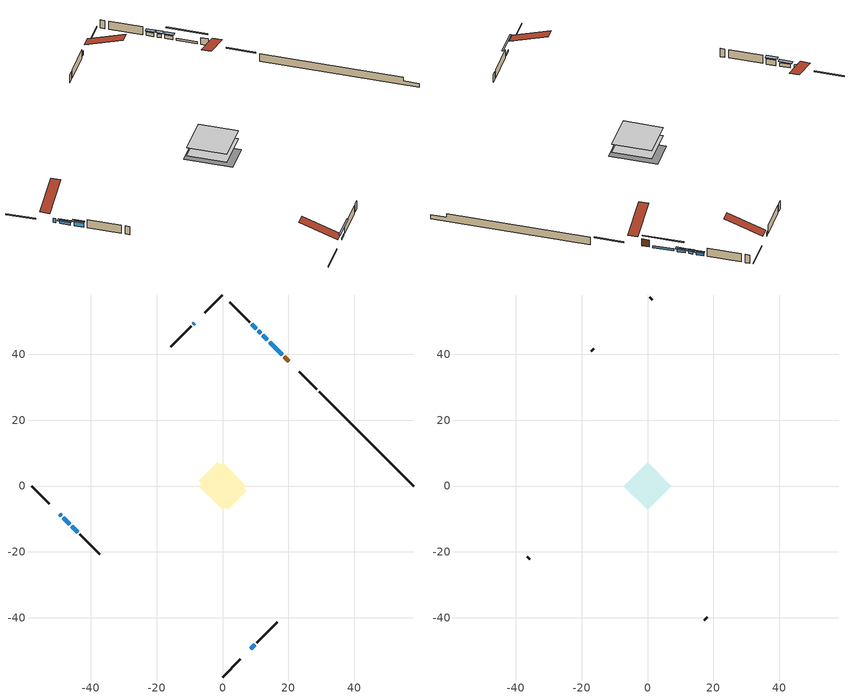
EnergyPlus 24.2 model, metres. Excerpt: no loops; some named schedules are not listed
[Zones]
conditioned space
 floor adiabatic (AdiabaticFloorConstruction): -7.22,0 0,7.22 7.22,0 0,-7.22 z0.5
 floor foundation (Slab1 construction): -7.18,1.66 -1.66,7.18 7.18,-1.66 1.66,-7.18 z-1.69
 wall outside (RimJoist1 construction): 0,-58.05 5.38,-52.67 / -58.05,0 -52.67,-5.38 / 0,58.05 -5.38,52.67 / 28.69,29.37 23.31,34.75 z0.5:0.8
 wall outside (AdiabaticWallConstruction 1): 20.14,37.92 18.75,39.3 z0.5:2.53
 wall outside (AdiabaticWallConstruction): -49.5,-8.55 -49.07,-8.98 / -8.55,49.5 -8.88,49.18 z0.5:1.72; 18.1,39.96 14.33,43.73 / 8.55,-49.5 9.81,-48.25 z0.5:1.11; 13.67,44.38 12.27,45.78 / 10.24,47.82 8.94,49.11 z0.5:1.54; 11.61,46.44 10.89,47.16 / -48.42,-9.64 -46.44,-11.61 z0.5:1.57; -45.78,-12.27 -44.06,-13.99 z0.5:2.1
 wall outside (Wall1 construction): 10.46,-47.59 16.61,-41.45 / -43.4,-14.65 -37.26,-20.79 / -9.53,48.52 -15.67,42.38 / 8.29,49.77 2.14,55.91 z0.5:2.94
 wall foundation (FoundationWall1 construction): 29.34,28.71,-1.69 29.34,28.71,0.5 55.18,2.87,0.5 55.18,2.87,-0.57 58.05,0,-0.57 58.05,0,-1.69
 window (WindowConstruction 5): -49.5,-8.55 -49.07,-8.98 z0.5:1.72
 window (WindowConstruction 7): 18.1,39.96 14.33,43.73 z0.5:1.11
 window (WindowConstruction 8): 8.55,-49.5 9.81,-48.25 z0.5:1.11
 window (WindowConstruction 6): -8.55,49.5 -8.87,49.18 z0.5:1.72
 window (WindowConstruction): 13.67,44.38 12.27,45.78 z0.5:1.54
 window (WindowConstruction 1): 11.61,46.44 10.89,47.16 z0.5:1.57
 window (WindowConstruction 2): 10.24,47.82 8.94,49.11 z0.5:1.54
 window (WindowConstruction 3): -48.41,-9.64 -46.44,-11.61 z0.5:1.57
 window (WindowConstruction 4): -45.78,-12.27 -44.06,-13.99 z0.5:2.1
 door (Door): 20.14,37.92 18.75,39.3 z0.5:2.53
 ceiling adiabatic (AdiabaticFloorConstruction): 0,-7.22 7.22,0 0,7.22 -7.22,0 z0.5
attic - vented
 floor to conditioned space (Floor1 construction Reversed): -7.22,0 0,7.22 7.22,0 0,-7.22 z2.94
 wall outside (Wall2 construction): 17.26,-40.79 18.09,-39.96 / -36.6,-21.45 -35.77,-22.28 / -16.33,41.72 -17.16,40.89 / 1.49,56.57 0.66,57.4 z0.5:2.94
 roof outside (Roof1 construction): 7.89,-50.16,2.94 0.86,-43.12,6.26 -1,-44.98,6.26 6.04,-52.01,2.94; -50.16,-7.89,2.94 -43.12,-0.86,6.26 -44.98,1,6.26 -52.01,-6.04,2.94; -7.89,50.16,2.94 -0.86,43.12,6.26 1,44.98,6.26 -6.04,52.01,2.94; 20.79,37.26,2.94 13.76,30.22,6.26 15.61,28.37,6.26 22.65,35.41,2.94
shading: 12.46,45.59 19.96,38.09 20.25,38.38 12.75,45.88 z3.75; 11.67,-46.38 6.68,-51.37 6.98,-51.66 11.96,-46.67 z3.75; 12.06,46 13.88,44.17 14.53,44.82 12.7,46.64 z1.84; 10.68,47.37 11.82,46.23 12.47,46.87 11.33,48.01 z1.87; 8.73,49.32 10.45,47.6 11.09,48.25 9.38,49.96 z1.84; -46.23,-11.82 -48.63,-9.43 -49.27,-10.07 -46.87,-12.47 z1.87; -43.85,-14.21 -45.99,-12.06 -46.64,-12.7 -44.49,-14.85 z2.4
[Building]
Building 1: Terrain=Suburbs
[Site:Location]
Quebec Intl AP_QC: Latitude {deg}=46.8; Longitude {deg}=-71.38; Time Zone {hr}=-5; Elevation {m}=74; Keep Site Location Information=Yes
[Site:GroundTemperature:Shallow]
0.0108218, -2.24938, -2.43038, -1.3578, 2.94801, 7.23376, 10.9493, 13.303, 13.5029, 11.5886, 7.96783, 3.81355
[Site:WaterMainsTemperature]
Calculation Method=Schedule; Temperature Schedule=mains temperature schedule
[Material] Roughness=Rough; Thermal Absorptance=0.9
Name | Thickness {m} | Conductivity {W/m-K} | Density {kg/m3} | Specific Heat {J/kg-K} | Solar Absorptance | Visible Absorptance
asphalt or fiberglass shingles | 0.00635 | 0.162714 | 1121.4 | 1465.45 | 0.4 | 0.4
ceiling loosefill ins | 0.169333 | 0.0480833 | 16.02 | 1046.75 | 0.7 | 0.7
ceiling stud and cavity | 0.1397 | 0.137977 | 65.682 | 1177.47 | 0.7 | 0.7
concrete 4.0 in. | 0.1016 | 1.803125 | 2242.8 | 837.4 | 0.7 | 0.7
concrete 8.0 in. | 0.2032 | 1.803125 | 2242.8 | 837.4 | 0.7 | 0.7
door material | 0.04445 | 0.053851 | 512.64 | 1214.23 | 0.7 | 0.7
exterior vertical ins | 0.0158162 | 0.029427 | 32.04 | 1214.23 | 0.7 | 0.7
floor covering | 0.0127 | 0.0433444 | 54.468 | 1339.84 | 0.6 | 0.6
floor rigid ins; wall rigid ins 1 | 0.512978 | 0.029427 | 32.04 | 1214.23 | 0.7 | 0.7
floor stud and cavity | 0.1397 | 1.75129 | 37.0049 | 1207.88 | 0.7 | 0.7
furniture material conditioned space 1 | 0.1524 | 0.115458 | 640.8 | 1214.23 | 0.6 | 0.6
gypsum board | 0.0127 | 0.160291 | 801 | 837.4 | 0.6 | 0.6
gypsum board 1 | 0.0127 | 0.160291 | 801 | 837.4 | 0.7 | 0.7
osb sheathing 0.5 in. | 0.0127 | 0.115458 | 512.64 | 1214.23 | 0.7 | 0.7
osb sheathing 0.75 in. | 0.01905 | 0.115458 | 512.64 | 1214.23 | 0.7 | 0.7
osb sheathing 2.0 in. | 0.0508 | 0.115458 | 512.64 | 1214.23 | 0.7 | 0.7
rim joist stud and cavity | 0.0508 | 0.433314 | 125.044 | 1163.47 | 0.6 | 0.6
wall rigid ins | 0.051816 | 0.029427 | 32.04 | 1214.23 | 0.7 | 0.7
wall stud and cavity | 0.1397 | 0.0895467 | 139.0536 | 1170.24 | 0.7 | 0.7
wall stud and cavity 1 | 0.0889 | 6.9971 | 50.32683 | 1063.81 | 0.6 | 0.6
wall stud and cavity 2 | 0.0889 | 0.380278 | 52.3479 | 1209.89 | 0.7 | 0.7
wall stud and cavity 3 | 0.0889 | 0.391764 | 83.0341 | 1211.67 | 0.7 | 0.7
wood siding | 0.0254 | 0.102417 | 544.68 | 1172.36 | 0.4 | 0.4
wood siding 1 | 0.00254 | 0.102417 | 544.68 | 1172.36 | 0.4 | 0.4
wood siding 2; wood siding 3; wood siding 4 | 0.0254 | 0.102417 | 544.68 | 1172.36 | 0.7 | 0.7
[WindowMaterial:SimpleGlazingSystem]
Name | U-Factor {W/m2-K} | Solar Heat Gain Coefficient
WindowMaterial | 2.92587 | 0.62
WindowMaterial 1 | 2.93609 | 0.65
WindowMaterial 2 | 2.95937 | 0.56
WindowMaterial 3 | 2.93609 | 0.6
WindowMaterial 4 | 2.89408 | 0.66
WindowMaterial 5 | 2.96789 | 0.62
WindowMaterial 6 | 3.0383 | 0.46
WindowMaterial 7 | 2.99912 | 0.53
WindowMaterial 8 | 5.53378 | 0.72
[Construction]
AdiabaticFloorConstruction: floor stud and cavity, floor rigid ins, osb sheathing 0.75 in., floor covering
AdiabaticWallConstruction: wood siding 3, wall rigid ins 1, wall stud and cavity 2, gypsum board
AdiabaticWallConstruction 1: wood siding 4, wall rigid ins 1, wall stud and cavity 2, gypsum board
Door: door material
Floor1 construction Reversed: gypsum board, ceiling stud and cavity, ceiling loosefill ins
FoundationWall1 construction: concrete 8.0 in., gypsum board 1
furniture construction conditioned space 1: furniture material conditioned space 1
PartitionWallConstruction: gypsum board, wall stud and cavity 3, gypsum board
RimJoist1 construction: wood siding 2, osb sheathing 2.0 in., rim joist stud and cavity
Roof1 construction: asphalt or fiberglass shingles
Slab1 construction: concrete 4.0 in.
Wall1 construction: wood siding, wall rigid ins, osb sheathing 0.5 in., wall stud and cavity, gypsum board
Wall2 construction: wood siding 1, wall stud and cavity 1
WindowConstruction: WindowMaterial
WindowConstruction 1: WindowMaterial 1
WindowConstruction 2: WindowMaterial 2
WindowConstruction 3: WindowMaterial 3
WindowConstruction 4: WindowMaterial 4
WindowConstruction 5: WindowMaterial 5
WindowConstruction 6: WindowMaterial 6
WindowConstruction 7: WindowMaterial 7
WindowConstruction 8: WindowMaterial 8
[Zone] Multiplier=1; Part of Total Floor Area=Yes
Name | Volume {m3}
attic - vented | 56.1888
conditioned space | 488.3
[Space]
Name | Zone | Volume {m3}
attic - vented 1 | attic - vented | 56.1888
conditioned space 1 | conditioned space | 488.3
[ZoneInfiltration:EffectiveLeakageArea]
infil attic - vented 1: Zone or Space=attic - vented 1; Schedule=Always On Discrete; Effective Air Leakage Area {cm2}=3853.29; Stack Coefficient=0.0004002; Wind Coefficient=1.35163e-05
[ZoneMixing]
whole house fan mix: Zone or Space=attic - vented; Schedule=Always On Continuous; Design Flow Rate Calculation Method=Flow/Zone; Design Flow Rate {m3/s}=0; Source Zone or Space=conditioned space
[SurfaceProperty:ExposedFoundationPerimeter]
Slab1: Exposed Perimeter Calculation Method=TotalExposedPerimeter; Total Exposed Perimeter {m}=40.6
[InternalMass] Zone or ZoneList=conditioned space; Space or SpaceList=conditioned space 1
Name | Construction | Surface Area {m2}
furniture mass conditioned space 1 | furniture construction conditioned space 1 | 80.7599
partition wall mass | PartitionWallConstruction | 201.9
[Lights]
interior lighting: Zone or ZoneList or Space or SpaceList=conditioned space 1; Schedule=interior lighting schedule; Design Level Calculation Method=LightingLevel; Lighting Level {W}=343.2; Return Air Fraction=0; Fraction Radiant=0.6; Fraction Visible=0.2; Fraction Replaceable=1
[People]
occupants: Zone or ZoneList or Space or SpaceList=conditioned space 1; Number of People Schedule=occupants schedule; Number of People Calculation Method=People; Number of People=3; Fraction Radiant=0.314171; Sensible Heat Fraction=0.56303; Activity Level Schedule=occupants activity schedule; Carbon Dioxide Generation Rate {m3/s-W}=0; Enable ASHRAE 55 Comfort Warnings=No; Mean Radiant Temperature Calculation Type=EnclosureAveraged
[ElectricEquipment] Zone or ZoneList or Space or SpaceList=conditioned space 1; Design Level Calculation Method=EquipmentLevel
Name | Schedule | Design Level {W} | Fraction Latent | Fraction Radiant | Fraction Lost
clothes dryer | clothes dryer schedule | 140.772 | 0.015 | 0.081 | 0.85
clothes washer | clothes washer schedule | 32.1985 | 0.03 | 0.162 | 0.7
cooking range | cooking range schedule | 215.147 | 0.08 | 0.432 | 0.2
dishwasher | dishwasher schedule | 66.8632 | 0.3 | 0.18 | 0.4
fridge | fridge schedule | 72.9452 | 0 | 0.6 | 0
mech vent bath fan 0 | mech vent bath fan 0 schedule | 50.2 | 0 | 0 | 1
mech vent bath fan 1 | mech vent bath fan 1 schedule | 50.2 | 0 | 0 | 1
mech vent house fan | mech vent house fan schedule | 0 | 0 | 0 | 1
mech vent house fan cfis | mech vent house fan cfis schedule | 0 | 0 | 0 | 0
mech vent range fan 0 | mech vent range fan 0 schedule | 57 | 0 | 0 | 1
misc plug loads | misc plug loads schedule | 494.7 | 0.045 | 0.513 | 0.1
whole house fan | Always On Discrete | 0 | 0 | 0 | 1
[OtherEquipment] Zone or ZoneList or Space or SpaceList=conditioned space 1; Design Level Calculation Method=EquipmentLevel
Name | Fuel Type | Schedule | Design Level {W} | Fraction Latent | Fraction Radiant | Fraction Lost
clothes dryer 1 | Electricity | clothes dryer schedule | 0 | 0.015 | 0.081 | 0.85
cooking range 1 | Electricity | cooking range schedule | 0 | 0.08 | 0.432 | 0.2
general water use latent | None | general water use schedule | 62.594 | 1 | 0 | 0
general water use sensible | None | general water use schedule | -61.6891 | 0 | 0.6 | 0
mech vent house fan latent load | None | Always On Discrete | 0 | 1 | 0 | 0
mech vent house fan sensible load | None | Always On Discrete | 0 | 0 | 0 | 0
water heater energy adjustment1 | Electricity | Always On Discrete | 0.01 | 0 | 0 | 1
[ZoneInfiltration:DesignFlowRate] Zone or ZoneList or Space or SpaceList=conditioned space 1; Schedule=Always On Discrete; Design Flow Rate Calculation Method=Flow/Zone; Design Flow Rate {m3/s}=0
infil flow; natural vent flow; whole house fan flow
[AvailabilityManager:Scheduled]
air source heat pump airloop Availability Manager: Schedule=Always On Discrete
[Foundation:Kiva]
Foundation Kiva 1: Initial Indoor Air Temperature {C}=18; Wall Height Above Grade {m}=0.499994; Wall Depth Below Slab {m}=0.2032; Custom Block Material Name 1=exterior vertical ins; Custom Block Depth 1 {m}=2.189988; Custom Block X Position 1 {m}=0.2159; Custom Block Z Position 1 {m}=0
[Foundation:Kiva:Settings]
Soil Conductivity {W/m-K}=0.849921; Soil Density {kg/m3}=1842.3; Soil Specific Heat {J/kg-K}=418.7; Ground Solar Absorptivity=0.9; Ground Thermal Absorptivity=0.9; Ground Surface Roughness {m}=0.03; Far-Field Width {m}=40; Deep-Ground Boundary Condition=ZeroFlux; Deep-Ground Depth {m}=40; Minimum Cell Dimension {m}=0.2; Maximum Cell Growth Coefficient=3; Simulation Timestep=Timestep
[Exterior:Lights]
exterior lighting: Schedule=exterior lighting schedule; Design Level {W}=75.6
[EnergyManagementSystem:GlobalVariable]
air_source_heat_pump_airloop_Fan_RTF
infil_program_Qfan
infil_program_Qinf
natural_vent_program_Qnv
natural_vent_program_Qwhf
[EnergyManagementSystem:Sensor]
Name | Output:Variable or Output:Meter Index Key | Output:Variable or Output:Meter
airflow_gain | infil flow | Infiltration Sensible Heat Gain Energy
airflow_gain_1 | natural vent flow | Infiltration Sensible Heat Gain Energy
airflow_gain_2 | whole house fan flow | Infiltration Sensible Heat Gain Energy
airflow_loss | infil flow | Infiltration Sensible Heat Loss Energy
airflow_loss_1 | natural vent flow | Infiltration Sensible Heat Loss Energy
airflow_loss_2 | whole house fan flow | Infiltration Sensible Heat Loss Energy
clg_load_cond |  | Cooling:EnergyTransfer:Zone:CONDITIONED SPACE
clg_sp_s; clg_sp_s_1 | cooling setpoint | Schedule Value
clothes_dryer_exhaust_0_sch_s | clothes dryer exhaust 0 schedule | Schedule Value
cool_season | cooling season schedule | Schedule Value
htg_load_cond |  | Heating:EnergyTransfer:Zone:CONDITIONED SPACE
htg_sp_s; htg_sp_s_1 | heating setpoint | Schedule Value
ig_ee_conv | clothes dryer | Electric Equipment Convective Heating Energy
ig_ee_conv_2 | cooking range | Electric Equipment Convective Heating Energy
ig_ee_conv_4 | fridge | Electric Equipment Convective Heating Energy
ig_ee_conv_5 | misc plug loads | Electric Equipment Convective Heating Energy
ig_ee_conv_6 | whole house fan | Electric Equipment Convective Heating Energy
ig_ee_rad | clothes dryer | Electric Equipment Radiant Heating Energy
ig_ee_rad_2 | cooking range | Electric Equipment Radiant Heating Energy
ig_ee_rad_4 | fridge | Electric Equipment Radiant Heating Energy
ig_ee_rad_5 | misc plug loads | Electric Equipment Radiant Heating Energy
ig_ee_rad_6 | whole house fan | Electric Equipment Radiant Heating Energy
ig_lgt_conv | interior lighting | Lights Convective Heating Energy
ig_lgt_rad | interior lighting | Lights Radiant Heating Energy
ig_lgt_vis | interior lighting | Lights Visible Radiation Heating Energy
ig_oe_conv | clothes dryer 1 | Other Equipment Convective Heating Energy
ig_oe_conv_1 | cooking range 1 | Other Equipment Convective Heating Energy
ig_oe_conv_2 | general water use latent | Other Equipment Convective Heating Energy
ig_oe_conv_3 | general water use sensible | Other Equipment Convective Heating Energy
ig_oe_conv_4 | water heater energy adjustment1 | Other Equipment Convective Heating Energy
ig_oe_rad | clothes dryer 1 | Other Equipment Radiant Heating Energy
ig_oe_rad_1 | cooking range 1 | Other Equipment Radiant Heating Energy
ig_oe_rad_2 | general water use latent | Other Equipment Radiant Heating Energy
ig_oe_rad_3 | general water use sensible | Other Equipment Radiant Heating Energy
ig_oe_rad_4 | water heater energy adjustment1 | Other Equipment Radiant Heating Energy
ig_ppl_conv | occupants | People Convective Heating Energy
ig_ppl_rad | occupants | People Radiant Heating Energy
im_conv | furniture mass conditioned space 1 | Surface Inside Face Convection Heat Gain Energy
im_conv_1 | partition wall mass | Surface Inside Face Convection Heat Gain Energy
im_ig | furniture mass conditioned space 1 | Surface Inside Face Internal Gains Radiation Heat Gain Energy
im_ig_1 | partition wall mass | Surface Inside Face Internal Gains Radiation Heat Gain Energy
im_lgt | furniture mass conditioned space 1 | Surface Inside Face Lights Radiation Heat Gain Energy
im_lgt_1 | partition wall mass | Surface Inside Face Lights Radiation Heat Gain Energy
im_sol | furniture mass conditioned space 1 | Surface Inside Face Solar Radiation Heat Gain Energy
im_sol_1 | partition wall mass | Surface Inside Face Solar Radiation Heat Gain Energy
im_surf | furniture mass conditioned space 1 | Surface Inside Face Net Surface Thermal Radiation Heat Gain Energy
im_surf_1 | partition wall mass | Surface Inside Face Net Surface Thermal Radiation Heat Gain Energy
mech_vent_bath_fan_0_sch_s | mech vent bath fan 0 schedule | Schedule Value
mech_vent_bath_fan_1_sch_s | mech vent bath fan 1 schedule | Schedule Value
mech_vent_range_fan_0_sch_s | mech vent range fan 0 schedule | Schedule Value
mv_conv | mech vent bath fan 0 | Electric Equipment Convective Heating Energy
mv_conv_1 | mech vent bath fan 1 | Electric Equipment Convective Heating Energy
mv_conv_2 | mech vent house fan | Electric Equipment Convective Heating Energy
mv_conv_3 | mech vent house fan cfis | Electric Equipment Convective Heating Energy
mv_conv_4 | mech vent range fan 0 | Electric Equipment Convective Heating Energy
mv_conv_5 | mech vent house fan latent load | Other Equipment Convective Heating Energy
mv_conv_6 | mech vent house fan sensible load | Other Equipment Convective Heating Energy
mv_rad | mech vent bath fan 0 | Electric Equipment Radiant Heating Energy
mv_rad_1 | mech vent bath fan 1 | Electric Equipment Radiant Heating Energy
mv_rad_2 | mech vent house fan | Electric Equipment Radiant Heating Energy
mv_rad_3 | mech vent house fan cfis | Electric Equipment Radiant Heating Energy
mv_rad_4 | mech vent range fan 0 | Electric Equipment Radiant Heating Energy
mv_rad_5 | mech vent house fan latent load | Other Equipment Radiant Heating Energy
mv_rad_6 | mech vent house fan sensible load | Other Equipment Radiant Heating Energy
natural_vent_s | natural vent schedule | Schedule Value
out_pb_s |  | Site Outdoor Air Barometric Pressure
out_wt_s |  | Site Outdoor Air Humidity Ratio
site_vw_s |  | Site Wind Speed
ss_back_out | Window1 | Surface Window Shortwave from Zone Back Out Window Heat Transfer Rate
ss_back_out_1 | Window10 | Surface Window Shortwave from Zone Back Out Window Heat Transfer Rate
ss_back_out_2 | Window13 | Surface Window Shortwave from Zone Back Out Window Heat Transfer Rate
ss_back_out_3 | Window2 | Surface Window Shortwave from Zone Back Out Window Heat Transfer Rate
ss_back_out_4 | Window3 | Surface Window Shortwave from Zone Back Out Window Heat Transfer Rate
ss_back_out_5 | Window4 | Surface Window Shortwave from Zone Back Out Window Heat Transfer Rate
ss_back_out_6 | Window5 | Surface Window Shortwave from Zone Back Out Window Heat Transfer Rate
ss_back_out_7 | Window7 | Surface Window Shortwave from Zone Back Out Window Heat Transfer Rate
ss_back_out_8 | Window9 | Surface Window Shortwave from Zone Back Out Window Heat Transfer Rate
ss_conv | Door1 | Surface Inside Face Convection Heat Gain Energy
ss_conv_1 | Window1 | Surface Inside Face Convection Heat Gain Energy
ss_conv_2 | Window10 | Surface Inside Face Convection Heat Gain Energy
ss_conv_3 | Window13 | Surface Inside Face Convection Heat Gain Energy
ss_conv_4 | Window2 | Surface Inside Face Convection Heat Gain Energy
ss_conv_5 | Window3 | Surface Inside Face Convection Heat Gain Energy
ss_conv_6 | Window4 | Surface Inside Face Convection Heat Gain Energy
ss_conv_7 | Window5 | Surface Inside Face Convection Heat Gain Energy
ss_conv_8 | Window7 | Surface Inside Face Convection Heat Gain Energy
ss_conv_9 | Window9 | Surface Inside Face Convection Heat Gain Energy
ss_ig | Door1 | Surface Inside Face Internal Gains Radiation Heat Gain Energy
ss_ig_1 | Window1 | Surface Inside Face Internal Gains Radiation Heat Gain Energy
ss_ig_2 | Window10 | Surface Inside Face Internal Gains Radiation Heat Gain Energy
ss_ig_3 | Window13 | Surface Inside Face Internal Gains Radiation Heat Gain Energy
ss_ig_4 | Window2 | Surface Inside Face Internal Gains Radiation Heat Gain Energy
ss_ig_5 | Window3 | Surface Inside Face Internal Gains Radiation Heat Gain Energy
ss_ig_6 | Window4 | Surface Inside Face Internal Gains Radiation Heat Gain Energy
ss_ig_7 | Window5 | Surface Inside Face Internal Gains Radiation Heat Gain Energy
ss_ig_8 | Window7 | Surface Inside Face Internal Gains Radiation Heat Gain Energy
ss_ig_9 | Window9 | Surface Inside Face Internal Gains Radiation Heat Gain Energy
ss_lgt | Door1 | Surface Inside Face Lights Radiation Heat Gain Energy
ss_sol | Door1 | Surface Inside Face Solar Radiation Heat Gain Energy
ss_surf | Door1 | Surface Inside Face Net Surface Thermal Radiation Heat Gain Energy
ss_surf_1 | Window1 | Surface Inside Face Net Surface Thermal Radiation Heat Gain Energy
ss_surf_2 | Window10 | Surface Inside Face Net Surface Thermal Radiation Heat Gain Energy
ss_surf_3 | Window13 | Surface Inside Face Net Surface Thermal Radiation Heat Gain Energy
ss_surf_4 | Window2 | Surface Inside Face Net Surface Thermal Radiation Heat Gain Energy
ss_surf_5 | Window3 | Surface Inside Face Net Surface Thermal Radiation Heat Gain Energy
ss_surf_6 | Window4 | Surface Inside Face Net Surface Thermal Radiation Heat Gain Energy
ss_surf_7 | Window5 | Surface Inside Face Net Surface Thermal Radiation Heat Gain Energy
ss_surf_8 | Window7 | Surface Inside Face Net Surface Thermal Radiation Heat Gain Energy
ss_surf_9 | Window9 | Surface Inside Face Net Surface Thermal Radiation Heat Gain Energy
ss_trans_in | Window1 | Surface Window Transmitted Solar Radiation Rate
ss_trans_in_1 | Window10 | Surface Window Transmitted Solar Radiation Rate
ss_trans_in_2 | Window13 | Surface Window Transmitted Solar Radiation Rate
ss_trans_in_3 | Window2 | Surface Window Transmitted Solar Radiation Rate
ss_trans_in_4 | Window3 | Surface Window Transmitted Solar Radiation Rate
ss_trans_in_5 | Window4 | Surface Window Transmitted Solar Radiation Rate
ss_trans_in_6 | Window5 | Surface Window Transmitted Solar Radiation Rate
ss_trans_in_7 | Window7 | Surface Window Transmitted Solar Radiation Rate
ss_trans_in_8 | Window9 | Surface Window Transmitted Solar Radiation Rate
ss_trans_out | Window1 | Surface Inside Face Initial Transmitted Diffuse Transmitted Out Window Solar Radiation Rate
ss_trans_out_1 | Window10 | Surface Inside Face Initial Transmitted Diffuse Transmitted Out Window Solar Radiation Rate
ss_trans_out_2 | Window13 | Surface Inside Face Initial Transmitted Diffuse Transmitted Out Window Solar Radiation Rate
ss_trans_out_3 | Window2 | Surface Inside Face Initial Transmitted Diffuse Transmitted Out Window Solar Radiation Rate
ss_trans_out_4 | Window3 | Surface Inside Face Initial Transmitted Diffuse Transmitted Out Window Solar Radiation Rate
ss_trans_out_5 | Window4 | Surface Inside Face Initial Transmitted Diffuse Transmitted Out Window Solar Radiation Rate
ss_trans_out_6 | Window5 | Surface Inside Face Initial Transmitted Diffuse Transmitted Out Window Solar Radiation Rate
ss_trans_out_7 | Window7 | Surface Inside Face Initial Transmitted Diffuse Transmitted Out Window Solar Radiation Rate
ss_trans_out_8 | Window9 | Surface Inside Face Initial Transmitted Diffuse Transmitted Out Window Solar Radiation Rate
s_conv | Floor1 | Surface Inside Face Convection Heat Gain Energy
s_conv_1 | FoundationWall1 | Surface Inside Face Convection Heat Gain Energy
s_conv_10 | Wall1:225 | Surface Inside Face Convection Heat Gain Energy
s_conv_11 | Wall1:315 | Surface Inside Face Convection Heat Gain Energy
s_conv_12 | Wall1:45 | Surface Inside Face Convection Heat Gain Energy
s_conv_2 | inferred conditioned ceiling | Surface Inside Face Convection Heat Gain Energy
s_conv_3 | inferred conditioned floor | Surface Inside Face Convection Heat Gain Energy
s_conv_4 | RimJoist1:135 | Surface Inside Face Convection Heat Gain Energy
s_conv_5 | RimJoist1:225 | Surface Inside Face Convection Heat Gain Energy
s_conv_6 | RimJoist1:315 | Surface Inside Face Convection Heat Gain Energy
s_conv_7 | RimJoist1:45 | Surface Inside Face Convection Heat Gain Energy
s_conv_8 | Slab1 | Surface Inside Face Convection Heat Gain Energy
s_conv_9 | Wall1:135 | Surface Inside Face Convection Heat Gain Energy
s_ig | Floor1 | Surface Inside Face Internal Gains Radiation Heat Gain Energy
s_ig_1 | FoundationWall1 | Surface Inside Face Internal Gains Radiation Heat Gain Energy
s_ig_10 | Wall1:225 | Surface Inside Face Internal Gains Radiation Heat Gain Energy
s_ig_11 | Wall1:315 | Surface Inside Face Internal Gains Radiation Heat Gain Energy
s_ig_12 | Wall1:45 | Surface Inside Face Internal Gains Radiation Heat Gain Energy
s_ig_2 | inferred conditioned ceiling | Surface Inside Face Internal Gains Radiation Heat Gain Energy
s_ig_3 | inferred conditioned floor | Surface Inside Face Internal Gains Radiation Heat Gain Energy
s_ig_4 | RimJoist1:135 | Surface Inside Face Internal Gains Radiation Heat Gain Energy
s_ig_5 | RimJoist1:225 | Surface Inside Face Internal Gains Radiation Heat Gain Energy
s_ig_6 | RimJoist1:315 | Surface Inside Face Internal Gains Radiation Heat Gain Energy
s_ig_7 | RimJoist1:45 | Surface Inside Face Internal Gains Radiation Heat Gain Energy
s_ig_8 | Slab1 | Surface Inside Face Internal Gains Radiation Heat Gain Energy
s_ig_9 | Wall1:135 | Surface Inside Face Internal Gains Radiation Heat Gain Energy
s_lgt | Floor1 | Surface Inside Face Lights Radiation Heat Gain Energy
s_lgt_1 | FoundationWall1 | Surface Inside Face Lights Radiation Heat Gain Energy
s_lgt_10 | Wall1:225 | Surface Inside Face Lights Radiation Heat Gain Energy
s_lgt_11 | Wall1:315 | Surface Inside Face Lights Radiation Heat Gain Energy
s_lgt_12 | Wall1:45 | Surface Inside Face Lights Radiation Heat Gain Energy
s_lgt_2 | inferred conditioned ceiling | Surface Inside Face Lights Radiation Heat Gain Energy
s_lgt_3 | inferred conditioned floor | Surface Inside Face Lights Radiation Heat Gain Energy
s_lgt_4 | RimJoist1:135 | Surface Inside Face Lights Radiation Heat Gain Energy
s_lgt_5 | RimJoist1:225 | Surface Inside Face Lights Radiation Heat Gain Energy
s_lgt_6 | RimJoist1:315 | Surface Inside Face Lights Radiation Heat Gain Energy
s_lgt_7 | RimJoist1:45 | Surface Inside Face Lights Radiation Heat Gain Energy
